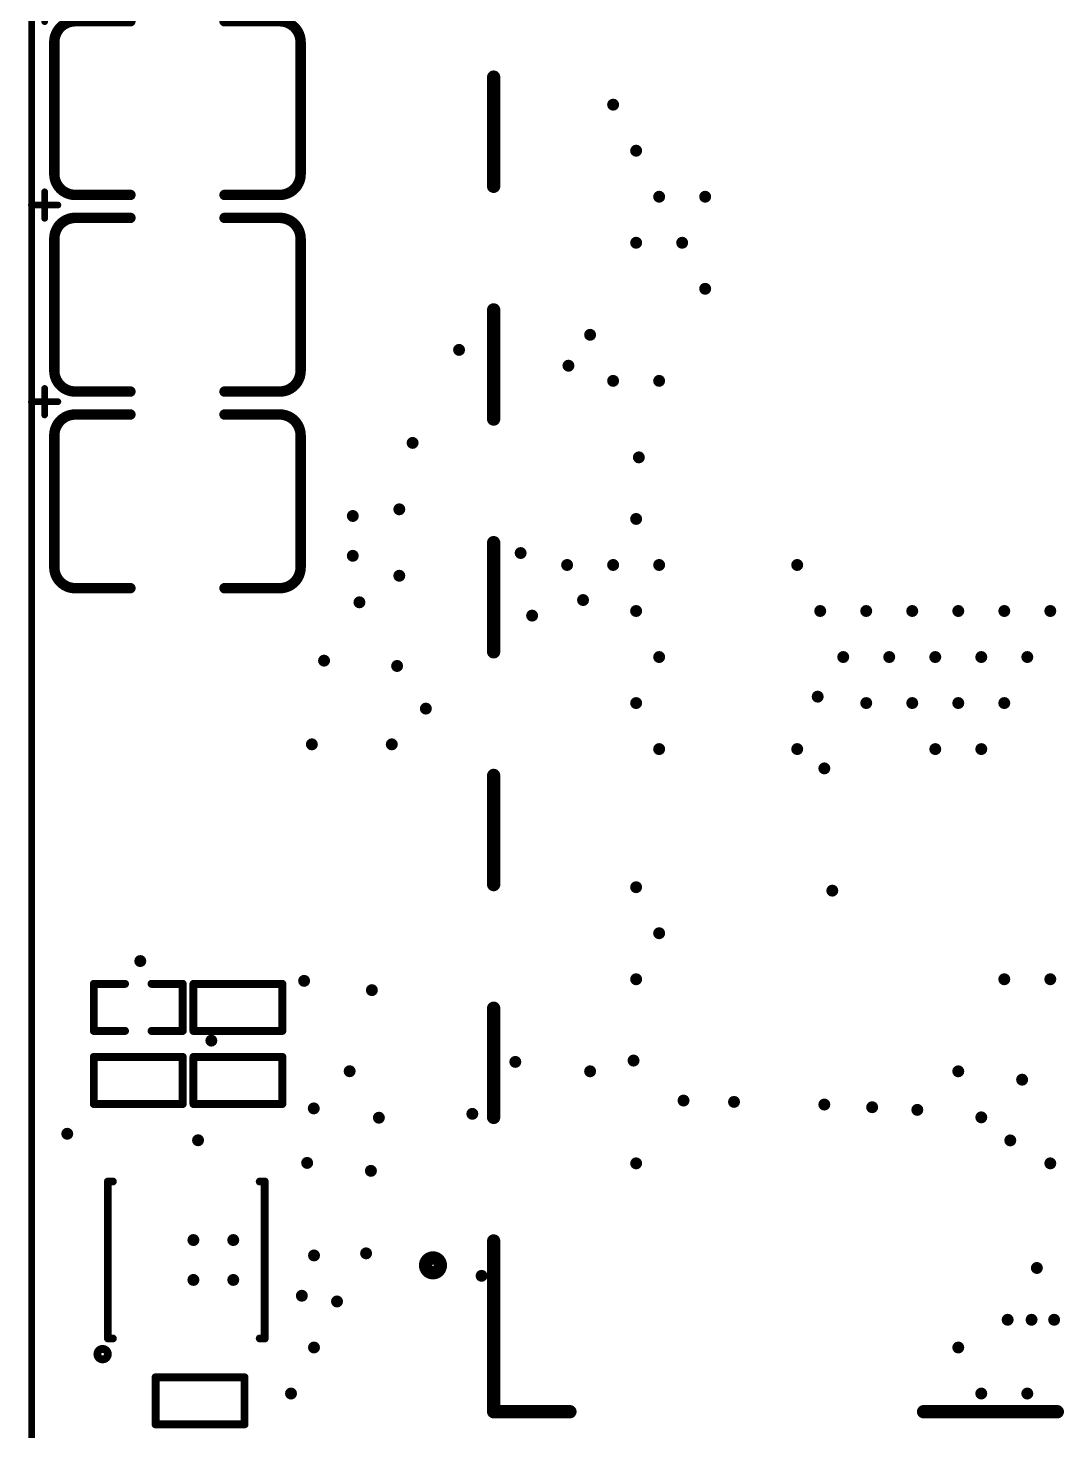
# Model space of a CAD drawing. Header units: millimetres. Extents: x -53 to 39, y 0 to 126.
# Drawn here: x -0.37 to 19.44, y 72.8 to 99.62 of the extents above; entities that cross this region are included whole.
import ezdxf

# ---------------------------------------------------------------- set-up
doc = ezdxf.new("R2010")
doc.units = ezdxf.units.MM
for name, color, linetype in [('KeepOutLayer', 6, 'Continuous'), ('PadHoleLayer', 156, 'Continuous'), ('TopOverlay', 2, 'Continuous'), ('ViaHoleLayer', 16, 'Continuous')]:
    doc.layers.add(name, color=color, linetype=linetype)

# ---------------------------------------------------------------- blocks, each defined once
blk = doc.blocks.new('C1210_25')
at = {"layer": 'TopOverlay'}
for points, const_width in [([(-2.54, 1.651), (-2.54, 2.159)], 0.127), ([(-2.794, 1.905), (-2.286, 1.905)], 0.127), ([(-1.9549999, 1.65999668), (-0.8999982, 1.65999668)], 0.1999996), ([(0.90000074, 1.65999668), (1.95500244, 1.65999668)], 0.1999996), ([(-2.3549991, -1.26000256), (-2.3549991, 1.25999748)], 0.1999996), ([(2.35500164, -1.26000256), (2.35500164, 1.25999748)], 0.1999996), ([(-1.9549999, -1.66000176), (-0.8999982, -1.66000176)], 0.1999996), ([(0.90000074, -1.66000176), (1.95500244, -1.66000176)], 0.1999996)]:
    blk.add_lwpolyline(points, dxfattribs=dict(at, const_width=const_width))
for points, const_width in [([(-2.57175, 2.159, 1), (-2.50825, 2.159, 1)], 0.0635), ([(-2.82575, 1.905, 1), (-2.76225, 1.905, 1)], 0.0635), ([(-2.31775, 1.905, 1), (-2.25425, 1.905, 1)], 0.0635), ([(-2.57175, 1.651, 1), (-2.50825, 1.651, 1)], 0.0635), ([(-2.0049998, 1.65999668, 1), (-1.905, 1.65999668, 1)], 0.0999998), ([(-2.0049998, 1.65999668, 1), (-1.905, 1.65999668, 1)], 0.0999998), ([(-0.9499980999999998, 1.65999668, 1), (-0.8499983, 1.65999668, 1)], 0.0999998), ([(0.8500008399999999, 1.65999668, 1), (0.95000064, 1.65999668, 1)], 0.0999998), ([(1.90500254, 1.65999668, 1), (2.00500234, 1.65999668, 1)], 0.0999998), ([(1.90500254, 1.65999668, 1), (2.00500234, 1.65999668, 1)], 0.0999998), ([(-2.404999, 1.25999748, 1), (-2.3049992, 1.25999748, 1)], 0.0999998), ([(-2.404999, 1.25999748, 1), (-2.3049992, 1.25999748, 1)], 0.0999998), ([(2.30500174, 1.25999748, 1), (2.40500154, 1.25999748, 1)], 0.0999998), ([(2.30500174, 1.25999748, 1), (2.40500154, 1.25999748, 1)], 0.0999998), ([(-2.404999, -1.26000256, 1), (-2.3049992, -1.26000256, 1)], 0.0999998), ([(-2.404999, -1.26000256, 1), (-2.3049992, -1.26000256, 1)], 0.0999998), ([(2.30500174, -1.26000256, 1), (2.40500154, -1.26000256, 1)], 0.0999998), ([(2.30500174, -1.26000256, 1), (2.40500154, -1.26000256, 1)], 0.0999998), ([(-2.0049998, -1.66000176, 1), (-1.905, -1.66000176, 1)], 0.0999998), ([(-2.0049998, -1.66000176, 1), (-1.905, -1.66000176, 1)], 0.0999998), ([(-0.9499980999999998, -1.66000176, 1), (-0.8499983, -1.66000176, 1)], 0.0999998), ([(0.8500008399999999, -1.66000176, 1), (0.95000064, -1.66000176, 1)], 0.0999998), ([(1.90500254, -1.66000176, 1), (2.00500234, -1.66000176, 1)], 0.0999998), ([(1.90500254, -1.66000176, 1), (2.00500234, -1.66000176, 1)], 0.0999998)]:
    blk.add_lwpolyline(points, format="xyb", close=True, dxfattribs=dict(at, const_width=const_width))
at = {"layer": 'TopOverlay', "const_width": 0.1999996}
for points in [[(-2.3549991, 1.25999748, -0.4142135623730951), (-1.9549999, 1.65999668)], [(1.95500244, 1.65999668, -0.4142135623730951), (2.35500164, 1.25999748)], [(-1.9549999, -1.66000176, -0.4142135623730951), (-2.3549991, -1.26000256)], [(2.35500164, -1.26000256, -0.4142135623730951), (1.95500244, -1.66000176)]]:
    blk.add_lwpolyline(points, format="xyb", dxfattribs=at)
blk = doc.blocks.new('C1210_26')
at = {"layer": 'TopOverlay'}
for points, const_width in [([(-2.54, 1.651), (-2.54, 2.159)], 0.127), ([(-2.794, 1.905), (-2.286, 1.905)], 0.127), ([(-1.9549999, 1.65999668), (-0.8999982, 1.65999668)], 0.1999996), ([(0.90000074, 1.65999668), (1.95500244, 1.65999668)], 0.1999996), ([(-2.3549991, -1.26000256), (-2.3549991, 1.25999748)], 0.1999996), ([(2.35500164, -1.26000256), (2.35500164, 1.25999748)], 0.1999996), ([(-1.9549999, -1.66000176), (-0.8999982, -1.66000176)], 0.1999996), ([(0.90000074, -1.66000176), (1.95500244, -1.66000176)], 0.1999996)]:
    blk.add_lwpolyline(points, dxfattribs=dict(at, const_width=const_width))
for points, const_width in [([(-2.57175, 2.159, 1), (-2.50825, 2.159, 1)], 0.0635), ([(-2.82575, 1.905, 1), (-2.76225, 1.905, 1)], 0.0635), ([(-2.31775, 1.905, 1), (-2.25425, 1.905, 1)], 0.0635), ([(-2.57175, 1.651, 1), (-2.50825, 1.651, 1)], 0.0635), ([(-2.0049998, 1.65999668, 1), (-1.905, 1.65999668, 1)], 0.0999998), ([(-2.0049998, 1.65999668, 1), (-1.905, 1.65999668, 1)], 0.0999998), ([(-0.9499980999999998, 1.65999668, 1), (-0.8499983, 1.65999668, 1)], 0.0999998), ([(0.8500008399999999, 1.65999668, 1), (0.95000064, 1.65999668, 1)], 0.0999998), ([(1.90500254, 1.65999668, 1), (2.00500234, 1.65999668, 1)], 0.0999998), ([(1.90500254, 1.65999668, 1), (2.00500234, 1.65999668, 1)], 0.0999998), ([(-2.404999, 1.25999748, 1), (-2.3049992, 1.25999748, 1)], 0.0999998), ([(-2.404999, 1.25999748, 1), (-2.3049992, 1.25999748, 1)], 0.0999998), ([(2.30500174, 1.25999748, 1), (2.40500154, 1.25999748, 1)], 0.0999998), ([(2.30500174, 1.25999748, 1), (2.40500154, 1.25999748, 1)], 0.0999998), ([(-2.404999, -1.26000256, 1), (-2.3049992, -1.26000256, 1)], 0.0999998), ([(-2.404999, -1.26000256, 1), (-2.3049992, -1.26000256, 1)], 0.0999998), ([(2.30500174, -1.26000256, 1), (2.40500154, -1.26000256, 1)], 0.0999998), ([(2.30500174, -1.26000256, 1), (2.40500154, -1.26000256, 1)], 0.0999998), ([(-2.0049998, -1.66000176, 1), (-1.905, -1.66000176, 1)], 0.0999998), ([(-2.0049998, -1.66000176, 1), (-1.905, -1.66000176, 1)], 0.0999998), ([(-0.9499980999999998, -1.66000176, 1), (-0.8499983, -1.66000176, 1)], 0.0999998), ([(0.8500008399999999, -1.66000176, 1), (0.95000064, -1.66000176, 1)], 0.0999998), ([(1.90500254, -1.66000176, 1), (2.00500234, -1.66000176, 1)], 0.0999998), ([(1.90500254, -1.66000176, 1), (2.00500234, -1.66000176, 1)], 0.0999998)]:
    blk.add_lwpolyline(points, format="xyb", close=True, dxfattribs=dict(at, const_width=const_width))
at = {"layer": 'TopOverlay', "const_width": 0.1999996}
for points in [[(-2.3549991, 1.25999748, -0.4142135623730951), (-1.9549999, 1.65999668)], [(1.95500244, 1.65999668, -0.4142135623730951), (2.35500164, 1.25999748)], [(-1.9549999, -1.66000176, -0.4142135623730951), (-2.3549991, -1.26000256)], [(2.35500164, -1.26000256, -0.4142135623730951), (1.95500244, -1.66000176)]]:
    blk.add_lwpolyline(points, format="xyb", dxfattribs=at)
blk = doc.blocks.new('R0402_50')
at = {"layer": 'TopOverlay', "const_width": 0.1524}
for points in [[(-0.25395682, 0.4499584599999999), (-0.84987638, 0.4499584599999999)], [(-0.84987638, 0.4499584599999999), (-0.84987638, -0.44987718)], [(0.84996274, 0.4499584599999999), (-0.25395682, 0.4499584599999999)], [(0.84996274, 0.4499584599999999), (0.84996274, -0.45003974)], [(-0.25395682, -0.44987718), (-0.84987638, -0.44987718)], [(-0.84971382, -0.45003974), (-0.84987638, -0.44987718)], [(0.84996274, -0.44987718), (-0.25395682, -0.44987718)]]:
    blk.add_lwpolyline(points, dxfattribs=at)
at = {"layer": 'TopOverlay', "const_width": 0.0762}
for points in [[(-0.88797638, 0.4499584599999999, 1), (-0.81177638, 0.4499584599999999, 1)], [(-0.88797638, 0.4499584599999999, 1), (-0.81177638, 0.4499584599999999, 1)], [(-0.29205682, 0.4499584599999999, 1), (-0.21585682, 0.4499584599999999, 1)], [(-0.29205682, 0.4499584599999999, 1), (-0.21585682, 0.4499584599999999, 1)], [(0.81186274, 0.4499584599999999, 1), (0.8880627399999999, 0.4499584599999999, 1)], [(0.81186274, 0.4499584599999999, 1), (0.8880627399999999, 0.4499584599999999, 1)], [(-0.88797638, -0.44987718, 1), (-0.81177638, -0.44987718, 1)], [(-0.88797638, -0.44987718, 1), (-0.81177638, -0.44987718, 1)], [(-0.88797638, -0.44987718, 1), (-0.81177638, -0.44987718, 1)], [(-0.88781382, -0.45003974, 1), (-0.8116138199999999, -0.45003974, 1)], [(-0.29205682, -0.44987718, 1), (-0.21585682, -0.44987718, 1)], [(-0.29205682, -0.44987718, 1), (-0.21585682, -0.44987718, 1)], [(0.81186274, -0.44987718, 1), (0.8880627399999999, -0.44987718, 1)], [(0.81186274, -0.45003974, 1), (0.8880627399999999, -0.45003974, 1)]]:
    blk.add_lwpolyline(points, format="xyb", close=True, dxfattribs=at)
blk = doc.blocks.new('R0402_51')
at = {"layer": 'TopOverlay', "const_width": 0.1524}
for points in [[(-0.84987638, -0.44987718), (-0.84987638, 0.4499584599999999)], [(-0.84987638, 0.4499584599999999), (-0.25395682, 0.4499584599999999)], [(-0.25395682, 0.4499584599999999), (0.84996274, 0.4499584599999999)], [(0.84996274, -0.45003974), (0.84996274, 0.4499584599999999)], [(-0.84987638, -0.44987718), (-0.84971382, -0.45003974)], [(-0.84987638, -0.44987718), (-0.25395682, -0.44987718)], [(-0.25395682, -0.44987718), (0.84996274, -0.44987718)]]:
    blk.add_lwpolyline(points, dxfattribs=at)
at = {"layer": 'TopOverlay', "const_width": 0.0762}
for points in [[(-0.88797638, 0.4499584599999999, 1), (-0.81177638, 0.4499584599999999, 1)], [(-0.88797638, 0.4499584599999999, 1), (-0.81177638, 0.4499584599999999, 1)], [(-0.29205682, 0.4499584599999999, 1), (-0.21585682, 0.4499584599999999, 1)], [(-0.29205682, 0.4499584599999999, 1), (-0.21585682, 0.4499584599999999, 1)], [(0.81186274, 0.4499584599999999, 1), (0.8880627399999999, 0.4499584599999999, 1)], [(0.81186274, 0.4499584599999999, 1), (0.8880627399999999, 0.4499584599999999, 1)], [(-0.88797638, -0.44987718, 1), (-0.81177638, -0.44987718, 1)], [(-0.88797638, -0.44987718, 1), (-0.81177638, -0.44987718, 1)], [(-0.88797638, -0.44987718, 1), (-0.81177638, -0.44987718, 1)], [(-0.88781382, -0.45003974, 1), (-0.8116138199999999, -0.45003974, 1)], [(-0.29205682, -0.44987718, 1), (-0.21585682, -0.44987718, 1)], [(-0.29205682, -0.44987718, 1), (-0.21585682, -0.44987718, 1)], [(0.81186274, -0.44987718, 1), (0.8880627399999999, -0.44987718, 1)], [(0.81186274, -0.45003974, 1), (0.8880627399999999, -0.45003974, 1)]]:
    blk.add_lwpolyline(points, format="xyb", close=True, dxfattribs=at)
blk = doc.blocks.new('TDFN_12_L3_0_W3_0_P0_45_BL_EP_100')
at = {"layer": 'TopOverlay', "const_width": 0.1500124}
for points in [[(-1.499997, 1.499997), (-1.4041374, 1.499997)], [(-1.499997, -1.499997), (-1.499997, 1.499997)], [(1.4041628, 1.499997), (1.499997, 1.499997)], [(1.499997, -1.499997), (1.499997, 1.499997)], [(-1.499997, -1.499997), (-1.4041374, -1.499997)], [(1.4041628, -1.499997), (1.499997, -1.499997)]]:
    blk.add_lwpolyline(points, dxfattribs=at)
at = {"layer": 'TopOverlay'}
for points, const_width in [([(-1.5375001, 1.499997, 1), (-1.4624939, 1.499997, 1)], 0.0750062), ([(-1.5375001, 1.499997, 1), (-1.4624939, 1.499997, 1)], 0.0750062), ([(-1.4416405, 1.499997, 1), (-1.3666343, 1.499997, 1)], 0.0750062), ([(1.3666597, 1.499997, 1), (1.4416659, 1.499997, 1)], 0.0750062), ([(1.4624939, 1.499997, 1), (1.5375001, 1.499997, 1)], 0.0750062), ([(1.4624939, 1.499997, 1), (1.5375001, 1.499997, 1)], 0.0750062), ([(-1.5375001, -1.499997, 1), (-1.4624939, -1.499997, 1)], 0.0750062), ([(-1.5375001, -1.499997, 1), (-1.4624939, -1.499997, 1)], 0.0750062), ([(-1.4416405, -1.499997, 1), (-1.3666343, -1.499997, 1)], 0.0750062), ([(1.3666597, -1.499997, 1), (1.4416659, -1.499997, 1)], 0.0750062), ([(1.4624939, -1.499997, 1), (1.5375001, -1.499997, 1)], 0.0750062), ([(1.4624939, -1.499997, 1), (1.5375001, -1.499997, 1)], 0.0750062), ([(-1.499997, -1.7999964, 1), (-1.6999966, -1.7999964, 1)], 0.1500124), ([(-1.7374997, -1.7999964, 1), (-1.6624935, -1.7999964, 1)], 0.0750062), ([(-1.5375001, -1.7999964, 1), (-1.4624939, -1.7999964, 1)], 0.0750062)]:
    blk.add_lwpolyline(points, format="xyb", close=True, dxfattribs=dict(at, const_width=const_width))
blk = doc.blocks.new('R0402_103')
at = {"layer": 'TopOverlay', "const_width": 0.1524}
for points in [[(-0.25395682, 0.4499584599999999), (-0.84987638, 0.4499584599999999)], [(-0.84987638, 0.4499584599999999), (-0.84987638, -0.44987718)], [(0.84996274, 0.4499584599999999), (-0.25395682, 0.4499584599999999)], [(0.84996274, 0.4499584599999999), (0.84996274, -0.45003974)], [(-0.25395682, -0.44987718), (-0.84987638, -0.44987718)], [(-0.84971382, -0.45003974), (-0.84987638, -0.44987718)], [(0.84996274, -0.44987718), (-0.25395682, -0.44987718)]]:
    blk.add_lwpolyline(points, dxfattribs=at)
at = {"layer": 'TopOverlay', "const_width": 0.0762}
for points in [[(-0.88797638, 0.4499584599999999, 1), (-0.81177638, 0.4499584599999999, 1)], [(-0.88797638, 0.4499584599999999, 1), (-0.81177638, 0.4499584599999999, 1)], [(-0.29205682, 0.4499584599999999, 1), (-0.21585682, 0.4499584599999999, 1)], [(-0.29205682, 0.4499584599999999, 1), (-0.21585682, 0.4499584599999999, 1)], [(0.81186274, 0.4499584599999999, 1), (0.8880627399999999, 0.4499584599999999, 1)], [(0.81186274, 0.4499584599999999, 1), (0.8880627399999999, 0.4499584599999999, 1)], [(-0.88797638, -0.44987718, 1), (-0.81177638, -0.44987718, 1)], [(-0.88797638, -0.44987718, 1), (-0.81177638, -0.44987718, 1)], [(-0.88797638, -0.44987718, 1), (-0.81177638, -0.44987718, 1)], [(-0.88781382, -0.45003974, 1), (-0.8116138199999999, -0.45003974, 1)], [(-0.29205682, -0.44987718, 1), (-0.21585682, -0.44987718, 1)], [(-0.29205682, -0.44987718, 1), (-0.21585682, -0.44987718, 1)], [(0.81186274, -0.44987718, 1), (0.8880627399999999, -0.44987718, 1)], [(0.81186274, -0.45003974, 1), (0.8880627399999999, -0.45003974, 1)]]:
    blk.add_lwpolyline(points, format="xyb", close=True, dxfattribs=at)
blk = doc.blocks.new('R0402_104')
at = {"layer": 'TopOverlay', "const_width": 0.1524}
for points in [[(-0.84987638, -0.44987718), (-0.84987638, 0.4499584599999999)], [(-0.84987638, 0.4499584599999999), (-0.25395682, 0.4499584599999999)], [(-0.25395682, 0.4499584599999999), (0.84996274, 0.4499584599999999)], [(0.84996274, -0.45003974), (0.84996274, 0.4499584599999999)], [(-0.84987638, -0.44987718), (-0.84971382, -0.45003974)], [(-0.84987638, -0.44987718), (-0.25395682, -0.44987718)], [(-0.25395682, -0.44987718), (0.84996274, -0.44987718)]]:
    blk.add_lwpolyline(points, dxfattribs=at)
at = {"layer": 'TopOverlay', "const_width": 0.0762}
for points in [[(-0.88797638, 0.4499584599999999, 1), (-0.81177638, 0.4499584599999999, 1)], [(-0.88797638, 0.4499584599999999, 1), (-0.81177638, 0.4499584599999999, 1)], [(-0.29205682, 0.4499584599999999, 1), (-0.21585682, 0.4499584599999999, 1)], [(-0.29205682, 0.4499584599999999, 1), (-0.21585682, 0.4499584599999999, 1)], [(0.81186274, 0.4499584599999999, 1), (0.8880627399999999, 0.4499584599999999, 1)], [(0.81186274, 0.4499584599999999, 1), (0.8880627399999999, 0.4499584599999999, 1)], [(-0.88797638, -0.44987718, 1), (-0.81177638, -0.44987718, 1)], [(-0.88797638, -0.44987718, 1), (-0.81177638, -0.44987718, 1)], [(-0.88797638, -0.44987718, 1), (-0.81177638, -0.44987718, 1)], [(-0.88781382, -0.45003974, 1), (-0.8116138199999999, -0.45003974, 1)], [(-0.29205682, -0.44987718, 1), (-0.21585682, -0.44987718, 1)], [(-0.29205682, -0.44987718, 1), (-0.21585682, -0.44987718, 1)], [(0.81186274, -0.44987718, 1), (0.8880627399999999, -0.44987718, 1)], [(0.81186274, -0.45003974, 1), (0.8880627399999999, -0.45003974, 1)]]:
    blk.add_lwpolyline(points, format="xyb", close=True, dxfattribs=at)
blk = doc.blocks.new('C1210_112')
at = {"layer": 'TopOverlay'}
for points, const_width in [([(-2.54, 1.651), (-2.54, 2.159)], 0.127), ([(-2.794, 1.905), (-2.286, 1.905)], 0.127), ([(-1.9549999, 1.65999668), (-0.8999982, 1.65999668)], 0.1999996), ([(0.90000074, 1.65999668), (1.95500244, 1.65999668)], 0.1999996), ([(-2.3549991, -1.26000256), (-2.3549991, 1.25999748)], 0.1999996), ([(2.35500164, -1.26000256), (2.35500164, 1.25999748)], 0.1999996), ([(-1.9549999, -1.66000176), (-0.8999982, -1.66000176)], 0.1999996), ([(0.90000074, -1.66000176), (1.95500244, -1.66000176)], 0.1999996)]:
    blk.add_lwpolyline(points, dxfattribs=dict(at, const_width=const_width))
for points, const_width in [([(-2.57175, 2.159, 1), (-2.50825, 2.159, 1)], 0.0635), ([(-2.82575, 1.905, 1), (-2.76225, 1.905, 1)], 0.0635), ([(-2.31775, 1.905, 1), (-2.25425, 1.905, 1)], 0.0635), ([(-2.57175, 1.651, 1), (-2.50825, 1.651, 1)], 0.0635), ([(-2.0049998, 1.65999668, 1), (-1.905, 1.65999668, 1)], 0.0999998), ([(-2.0049998, 1.65999668, 1), (-1.905, 1.65999668, 1)], 0.0999998), ([(-0.9499980999999998, 1.65999668, 1), (-0.8499983, 1.65999668, 1)], 0.0999998), ([(0.8500008399999999, 1.65999668, 1), (0.95000064, 1.65999668, 1)], 0.0999998), ([(1.90500254, 1.65999668, 1), (2.00500234, 1.65999668, 1)], 0.0999998), ([(1.90500254, 1.65999668, 1), (2.00500234, 1.65999668, 1)], 0.0999998), ([(-2.404999, 1.25999748, 1), (-2.3049992, 1.25999748, 1)], 0.0999998), ([(-2.404999, 1.25999748, 1), (-2.3049992, 1.25999748, 1)], 0.0999998), ([(2.30500174, 1.25999748, 1), (2.40500154, 1.25999748, 1)], 0.0999998), ([(2.30500174, 1.25999748, 1), (2.40500154, 1.25999748, 1)], 0.0999998), ([(-2.404999, -1.26000256, 1), (-2.3049992, -1.26000256, 1)], 0.0999998), ([(-2.404999, -1.26000256, 1), (-2.3049992, -1.26000256, 1)], 0.0999998), ([(2.30500174, -1.26000256, 1), (2.40500154, -1.26000256, 1)], 0.0999998), ([(2.30500174, -1.26000256, 1), (2.40500154, -1.26000256, 1)], 0.0999998), ([(-2.0049998, -1.66000176, 1), (-1.905, -1.66000176, 1)], 0.0999998), ([(-2.0049998, -1.66000176, 1), (-1.905, -1.66000176, 1)], 0.0999998), ([(-0.9499980999999998, -1.66000176, 1), (-0.8499983, -1.66000176, 1)], 0.0999998), ([(0.8500008399999999, -1.66000176, 1), (0.95000064, -1.66000176, 1)], 0.0999998), ([(1.90500254, -1.66000176, 1), (2.00500234, -1.66000176, 1)], 0.0999998), ([(1.90500254, -1.66000176, 1), (2.00500234, -1.66000176, 1)], 0.0999998)]:
    blk.add_lwpolyline(points, format="xyb", close=True, dxfattribs=dict(at, const_width=const_width))
at = {"layer": 'TopOverlay', "const_width": 0.1999996}
for points in [[(-2.3549991, 1.25999748, -0.4142135623730951), (-1.9549999, 1.65999668)], [(1.95500244, 1.65999668, -0.4142135623730951), (2.35500164, 1.25999748)], [(-1.9549999, -1.66000176, -0.4142135623730951), (-2.3549991, -1.26000256)], [(2.35500164, -1.26000256, -0.4142135623730951), (1.95500244, -1.66000176)]]:
    blk.add_lwpolyline(points, format="xyb", dxfattribs=at)
blk = doc.blocks.new('C0402_115')
at = {"layer": 'TopOverlay', "const_width": 0.1524}
for points in [[(-0.84987638, 0.4499584599999999), (-0.84987638, -0.44987718)], [(-0.25395682, 0.4499584599999999), (-0.84987638, 0.4499584599999999)], [(0.84996274, 0.4499584599999999), (0.25404318, 0.4499584599999999)], [(0.84996274, 0.4499584599999999), (0.84996274, -0.45003974)], [(-0.84971382, -0.45003974), (-0.84987638, -0.44987718)], [(-0.25395682, -0.44987718), (-0.84987638, -0.44987718)], [(0.84996274, -0.44987718), (0.25404318, -0.44987718)]]:
    blk.add_lwpolyline(points, dxfattribs=at)
at = {"layer": 'TopOverlay', "const_width": 0.0762}
for points in [[(-0.88797638, 0.4499584599999999, 1), (-0.81177638, 0.4499584599999999, 1)], [(-0.88797638, 0.4499584599999999, 1), (-0.81177638, 0.4499584599999999, 1)], [(-0.29205682, 0.4499584599999999, 1), (-0.21585682, 0.4499584599999999, 1)], [(0.21594318, 0.4499584599999999, 1), (0.29214318, 0.4499584599999999, 1)], [(0.81186274, 0.4499584599999999, 1), (0.8880627399999999, 0.4499584599999999, 1)], [(0.81186274, 0.4499584599999999, 1), (0.8880627399999999, 0.4499584599999999, 1)], [(-0.88797638, -0.44987718, 1), (-0.81177638, -0.44987718, 1)], [(-0.88797638, -0.44987718, 1), (-0.81177638, -0.44987718, 1)], [(-0.88797638, -0.44987718, 1), (-0.81177638, -0.44987718, 1)], [(-0.88781382, -0.45003974, 1), (-0.8116138199999999, -0.45003974, 1)], [(-0.29205682, -0.44987718, 1), (-0.21585682, -0.44987718, 1)], [(0.21594318, -0.44987718, 1), (0.29214318, -0.44987718, 1)], [(0.81186274, -0.44987718, 1), (0.8880627399999999, -0.44987718, 1)], [(0.81186274, -0.45003974, 1), (0.8880627399999999, -0.45003974, 1)]]:
    blk.add_lwpolyline(points, format="xyb", close=True, dxfattribs=at)
blk = doc.blocks.new('WIRELM_SMD_G_NICERF_SA868_2_124')
at = {"layer": 'PadHoleLayer'}
h = blk.add_hatch(color=156, dxfattribs=at)
edge = h.paths.add_edge_path()
edge.add_arc((-17.69409212, 9.62405238), 0.0635, 0, 360)
at = {"layer": 'TopOverlay'}
for points, const_width in [([(-14.70562464, 10.75333384, 1), (-14.98858064, 10.75333384, 1)], 0.254), ([(-15.05208064, 10.75333384, 1), (-14.92508064, 10.75333384, 1)], 0.127), ([(-14.76912464, 10.75333384, 1), (-14.64212464, 10.75333384, 1)], 0.127), ([(-17.70861584, 9.59346824, 1), (-17.58161584, 9.59346824, 1)], 0.127), ([(-17.70861584, 9.59346824, 1), (-17.58161584, 9.59346824, 1)], 0.127), ([(-14.44425864, 9.59346824, 1), (-14.31725864, 9.59346824, 1)], 0.127), ([(-12.08195704, 9.59346824, 1), (-11.95495704, 9.59346824, 1)], 0.127), ([(-9.99425484, 9.59346824, 1), (-9.86725484, 9.59346824, 1)], 0.127), ([(-7.631953239999999, 9.59346824, 1), (-7.50495324, 9.59346824, 1)], 0.127), ([(-5.54425104, 9.59346824, 1), (-5.41725104, 9.59346824, 1)], 0.127), ([(-3.18194944, 9.59346824, 1), (-3.05494944, 9.59346824, 1)], 0.127), ([(-1.09424724, 9.59346824, 1), (-0.96724724, 9.59346824, 1)], 0.127), ([(1.26805436, 9.59346824, 1), (1.39505436, 9.59346824, 1)], 0.127), ([(3.355731159999999, 9.59346824, 1), (3.48273116, 9.59346824, 1)], 0.127), ([(5.71803276, 9.59346824, 1), (5.84503276, 9.59346824, 1)], 0.127), ([(7.805734959999999, 9.59346824, 1), (7.932734959999999, 9.59346824, 1)], 0.127), ([(-17.70861584, 8.13461924, 1), (-17.58161584, 8.13461924, 1)], 0.127), ([(-17.70861584, 1.37232644, 1), (-17.58161584, 1.37232644, 1)], 0.127), ([(-17.70861584, -1.18540276, 1), (-17.58161584, -1.18540276, 1)], 0.127)]:
    blk.add_lwpolyline(points, format="xyb", close=True, dxfattribs=dict(at, const_width=const_width))
at = {"layer": 'TopOverlay', "const_width": 0.254}
for points in [[(-17.64511584, 9.59346824), (-14.38075864, 9.59346824)], [(-17.64511584, 9.59346824), (-17.64511584, 8.13461924)], [(-12.01845704, 9.59346824), (-9.930754839999999, 9.59346824)], [(-7.568453239999999, 9.59346824), (-5.48075104, 9.59346824)], [(-3.11844944, 9.59346824), (-1.03074724, 9.59346824)], [(1.33155436, 9.59346824), (3.41923116, 9.59346824)], [(5.781532759999999, 9.59346824), (7.869234959999999, 9.59346824)], [(-17.64511584, 1.37232644), (-17.64511584, -1.18540276)]]:
    blk.add_lwpolyline(points, dxfattribs=at)

msp = doc.modelspace()

# ---------------------------------------------------------------- hatches: boundary and pattern name
at = {"layer": 'ViaHoleLayer'}
h = msp.add_hatch(color=16, dxfattribs=at)
edge = h.paths.add_edge_path()
edge.add_arc((10.820146, 98.16010594), 0.1149985, 0, 360)
h = msp.add_hatch(color=16, dxfattribs=at)
edge = h.paths.add_edge_path()
edge.add_arc((11.26014512, 97.28010515999999), 0.1149985, 0, 360)
h = msp.add_hatch(color=16, dxfattribs=at)
edge = h.paths.add_edge_path()
edge.add_arc((11.70014678, 96.40010438), 0.1149985, 0, 360)
h = msp.add_hatch(color=16, dxfattribs=at)
edge = h.paths.add_edge_path()
edge.add_arc((12.58014756, 96.40010438), 0.1149985, 0, 360)
h = msp.add_hatch(color=16, dxfattribs=at)
edge = h.paths.add_edge_path()
edge.add_arc((11.26014512, 95.5201036), 0.1149985, 0, 360)
h = msp.add_hatch(color=16, dxfattribs=at)
edge = h.paths.add_edge_path()
edge.add_arc((12.1401459, 95.5201036), 0.1149985, 0, 360)
h = msp.add_hatch(color=16, dxfattribs=at)
edge = h.paths.add_edge_path()
edge.add_arc((12.58014756, 94.64010282), 0.1149985, 0, 360)
h = msp.add_hatch(color=16, dxfattribs=at)
edge = h.paths.add_edge_path()
edge.add_arc((10.38014434, 93.76010203999999), 0.1149985, 0, 360)
h = msp.add_hatch(color=16, dxfattribs=at)
edge = h.paths.add_edge_path()
edge.add_arc((7.874, 93.472), 0.1149985, 0, 360)
h = msp.add_hatch(color=16, dxfattribs=at)
edge = h.paths.add_edge_path()
edge.add_arc((9.965834779999998, 93.16972222), 0.1149985, 0, 360)
h = msp.add_hatch(color=16, dxfattribs=at)
edge = h.paths.add_edge_path()
edge.add_arc((10.820146, 92.88010125999999), 0.1149985, 0, 360)
h = msp.add_hatch(color=16, dxfattribs=at)
edge = h.paths.add_edge_path()
edge.add_arc((11.70014678, 92.88010125999999), 0.1149985, 0, 360)
h = msp.add_hatch(color=16, dxfattribs=at)
edge = h.paths.add_edge_path()
edge.add_arc((6.985, 91.69399999999999), 0.1149985, 0, 360)
h = msp.add_hatch(color=16, dxfattribs=at)
edge = h.paths.add_edge_path()
edge.add_arc((11.31203478, 91.41712222), 0.1149985, 0, 360)
h = msp.add_hatch(color=16, dxfattribs=at)
edge = h.paths.add_edge_path()
edge.add_arc((5.842, 90.297), 0.1149985, 0, 360)
h = msp.add_hatch(color=16, dxfattribs=at)
edge = h.paths.add_edge_path()
edge.add_arc((6.731, 90.42399999999999), 0.1149985, 0, 360)
h = msp.add_hatch(color=16, dxfattribs=at)
edge = h.paths.add_edge_path()
edge.add_arc((11.26014512, 90.24009892), 0.1149985, 0, 360)
h = msp.add_hatch(color=16, dxfattribs=at)
edge = h.paths.add_edge_path()
edge.add_arc((5.842, 89.535), 0.1149985, 0, 360)
h = msp.add_hatch(color=16, dxfattribs=at)
edge = h.paths.add_edge_path()
edge.add_arc((9.05143478, 89.58832222), 0.1149985, 0, 360)
h = msp.add_hatch(color=16, dxfattribs=at)
edge = h.paths.add_edge_path()
edge.add_arc((9.940145219999998, 89.36009813999999), 0.1149985, 0, 360)
h = msp.add_hatch(color=16, dxfattribs=at)
edge = h.paths.add_edge_path()
edge.add_arc((10.820146, 89.36009813999999), 0.1149985, 0, 360)
h = msp.add_hatch(color=16, dxfattribs=at)
edge = h.paths.add_edge_path()
edge.add_arc((11.70014678, 89.36009813999999), 0.1149985, 0, 360)
h = msp.add_hatch(color=16, dxfattribs=at)
edge = h.paths.add_edge_path()
edge.add_arc((14.34014912, 89.36009813999999), 0.1149985, 0, 360)
h = msp.add_hatch(color=16, dxfattribs=at)
edge = h.paths.add_edge_path()
edge.add_arc((6.731, 89.154), 0.1149985, 0, 360)
h = msp.add_hatch(color=16, dxfattribs=at)
edge = h.paths.add_edge_path()
edge.add_arc((10.24470138, 88.68922826), 0.1149985, 0, 360)
h = msp.add_hatch(color=16, dxfattribs=at)
edge = h.paths.add_edge_path()
edge.add_arc((5.968999999999999, 88.646), 0.1149985, 0, 360)
h = msp.add_hatch(color=16, dxfattribs=at)
edge = h.paths.add_edge_path()
edge.add_arc((9.270999999999999, 88.392), 0.1149985, 0, 360)
h = msp.add_hatch(color=16, dxfattribs=at)
edge = h.paths.add_edge_path()
edge.add_arc((11.26014512, 88.48009736), 0.1149985, 0, 360)
h = msp.add_hatch(color=16, dxfattribs=at)
edge = h.paths.add_edge_path()
edge.add_arc((14.78014824, 88.48009736), 0.1149985, 0, 360)
h = msp.add_hatch(color=16, dxfattribs=at)
edge = h.paths.add_edge_path()
edge.add_arc((15.66014902, 88.48009736), 0.1149985, 0, 360)
h = msp.add_hatch(color=16, dxfattribs=at)
edge = h.paths.add_edge_path()
edge.add_arc((16.5401498, 88.48009736), 0.1149985, 0, 360)
h = msp.add_hatch(color=16, dxfattribs=at)
edge = h.paths.add_edge_path()
edge.add_arc((17.42015058, 88.48009736), 0.1149985, 0, 360)
h = msp.add_hatch(color=16, dxfattribs=at)
edge = h.paths.add_edge_path()
edge.add_arc((18.30015136, 88.48009736), 0.1149985, 0, 360)
h = msp.add_hatch(color=16, dxfattribs=at)
edge = h.paths.add_edge_path()
edge.add_arc((19.18015214, 88.48009736), 0.1149985, 0, 360)
h = msp.add_hatch(color=16, dxfattribs=at)
edge = h.paths.add_edge_path()
edge.add_arc((11.70014678, 87.60009658), 0.1149985, 0, 360)
h = msp.add_hatch(color=16, dxfattribs=at)
edge = h.paths.add_edge_path()
edge.add_arc((15.2201499, 87.60009658), 0.1149985, 0, 360)
h = msp.add_hatch(color=16, dxfattribs=at)
edge = h.paths.add_edge_path()
edge.add_arc((16.10015068, 87.60009658), 0.1149985, 0, 360)
h = msp.add_hatch(color=16, dxfattribs=at)
edge = h.paths.add_edge_path()
edge.add_arc((16.98015146, 87.60009658), 0.1149985, 0, 360)
h = msp.add_hatch(color=16, dxfattribs=at)
edge = h.paths.add_edge_path()
edge.add_arc((17.86015224, 87.60009658), 0.1149985, 0, 360)
h = msp.add_hatch(color=16, dxfattribs=at)
edge = h.paths.add_edge_path()
edge.add_arc((18.74015302, 87.60009658), 0.1149985, 0, 360)
h = msp.add_hatch(color=16, dxfattribs=at)
edge = h.paths.add_edge_path()
edge.add_arc((5.29223478, 87.53092222), 0.1149985, 0, 360)
h = msp.add_hatch(color=16, dxfattribs=at)
edge = h.paths.add_edge_path()
edge.add_arc((6.68923478, 87.42932222), 0.1149985, 0, 360)
h = msp.add_hatch(color=16, dxfattribs=at)
edge = h.paths.add_edge_path()
edge.add_arc((14.732, 86.84259999999999), 0.1149985, 0, 360)
h = msp.add_hatch(color=16, dxfattribs=at)
edge = h.paths.add_edge_path()
edge.add_arc((7.238999999999999, 86.614), 0.1149985, 0, 360)
h = msp.add_hatch(color=16, dxfattribs=at)
edge = h.paths.add_edge_path()
edge.add_arc((11.26014512, 86.7200958), 0.1149985, 0, 360)
h = msp.add_hatch(color=16, dxfattribs=at)
edge = h.paths.add_edge_path()
edge.add_arc((15.66014902, 86.7200958), 0.1149985, 0, 360)
h = msp.add_hatch(color=16, dxfattribs=at)
edge = h.paths.add_edge_path()
edge.add_arc((16.5401498, 86.7200958), 0.1149985, 0, 360)
h = msp.add_hatch(color=16, dxfattribs=at)
edge = h.paths.add_edge_path()
edge.add_arc((17.42015058, 86.7200958), 0.1149985, 0, 360)
h = msp.add_hatch(color=16, dxfattribs=at)
edge = h.paths.add_edge_path()
edge.add_arc((18.30015136, 86.7200958), 0.1149985, 0, 360)
h = msp.add_hatch(color=16, dxfattribs=at)
edge = h.paths.add_edge_path()
edge.add_arc((5.05877576, 85.93044536), 0.1149985, 0, 360)
h = msp.add_hatch(color=16, dxfattribs=at)
edge = h.paths.add_edge_path()
edge.add_arc((6.58763478, 85.93072221999999), 0.1149985, 0, 360)
h = msp.add_hatch(color=16, dxfattribs=at)
edge = h.paths.add_edge_path()
edge.add_arc((11.70014678, 85.84009501999999), 0.1149985, 0, 360)
h = msp.add_hatch(color=16, dxfattribs=at)
edge = h.paths.add_edge_path()
edge.add_arc((14.34014912, 85.84009501999999), 0.1149985, 0, 360)
h = msp.add_hatch(color=16, dxfattribs=at)
edge = h.paths.add_edge_path()
edge.add_arc((16.98015146, 85.84009501999999), 0.1149985, 0, 360)
h = msp.add_hatch(color=16, dxfattribs=at)
edge = h.paths.add_edge_path()
edge.add_arc((17.86015224, 85.84009501999999), 0.1149985, 0, 360)
h = msp.add_hatch(color=16, dxfattribs=at)
edge = h.paths.add_edge_path()
edge.add_arc((14.859, 85.471), 0.1149985, 0, 360)
h = msp.add_hatch(color=16, dxfattribs=at)
edge = h.paths.add_edge_path()
edge.add_arc((11.26014512, 83.20009268), 0.1149985, 0, 360)
h = msp.add_hatch(color=16, dxfattribs=at)
edge = h.paths.add_edge_path()
edge.add_arc((15.0114, 83.13419999999999), 0.1149985, 0, 360)
h = msp.add_hatch(color=16, dxfattribs=at)
edge = h.paths.add_edge_path()
edge.add_arc((11.70014678, 82.3200919), 0.1149985, 0, 360)
h = msp.add_hatch(color=16, dxfattribs=at)
edge = h.paths.add_edge_path()
edge.add_arc((1.778, 81.788), 0.1149985, 0, 360)
h = msp.add_hatch(color=16, dxfattribs=at)
edge = h.paths.add_edge_path()
edge.add_arc((11.26014512, 81.44009111999999), 0.1149985, 0, 360)
h = msp.add_hatch(color=16, dxfattribs=at)
edge = h.paths.add_edge_path()
edge.add_arc((18.30015136, 81.44009111999999), 0.1149985, 0, 360)
h = msp.add_hatch(color=16, dxfattribs=at)
edge = h.paths.add_edge_path()
edge.add_arc((19.18015214, 81.44009111999999), 0.1149985, 0, 360)
h = msp.add_hatch(color=16, dxfattribs=at)
edge = h.paths.add_edge_path()
edge.add_arc((4.911234779999999, 81.40952222), 0.1149985, 0, 360)
h = msp.add_hatch(color=16, dxfattribs=at)
edge = h.paths.add_edge_path()
edge.add_arc((6.20663478, 81.23172222), 0.1149985, 0, 360)
h = msp.add_hatch(color=16, dxfattribs=at)
edge = h.paths.add_edge_path()
edge.add_arc((3.1367095, 80.2669972), 0.1149985, 0, 360)
h = msp.add_hatch(color=16, dxfattribs=at)
edge = h.paths.add_edge_path()
edge.add_arc((8.94983478, 79.86012222), 0.1149985, 0, 360)
h = msp.add_hatch(color=16, dxfattribs=at)
edge = h.paths.add_edge_path()
edge.add_arc((11.21043478, 79.88552222), 0.1149985, 0, 360)
h = msp.add_hatch(color=16, dxfattribs=at)
edge = h.paths.add_edge_path()
edge.add_arc((5.781611499999999, 79.68188534), 0.1149985, 0, 360)
h = msp.add_hatch(color=16, dxfattribs=at)
edge = h.paths.add_edge_path()
edge.add_arc((10.38014434, 79.68008956), 0.1149985, 0, 360)
h = msp.add_hatch(color=16, dxfattribs=at)
edge = h.paths.add_edge_path()
edge.add_arc((17.42015058, 79.68008956), 0.1149985, 0, 360)
h = msp.add_hatch(color=16, dxfattribs=at)
edge = h.paths.add_edge_path()
edge.add_arc((18.64124034, 79.52023466), 0.1149985, 0, 360)
h = msp.add_hatch(color=16, dxfattribs=at)
edge = h.paths.add_edge_path()
edge.add_arc((12.1666, 79.121), 0.1149985, 0, 360)
h = msp.add_hatch(color=16, dxfattribs=at)
edge = h.paths.add_edge_path()
edge.add_arc((13.1318, 79.09559999999999), 0.1149985, 0, 360)
h = msp.add_hatch(color=16, dxfattribs=at)
edge = h.paths.add_edge_path()
edge.add_arc((14.859, 79.0448), 0.1149985, 0, 360)
h = msp.add_hatch(color=16, dxfattribs=at)
edge = h.paths.add_edge_path()
edge.add_arc((5.0958115, 78.97068534), 0.1149985, 0, 360)
h = msp.add_hatch(color=16, dxfattribs=at)
edge = h.paths.add_edge_path()
edge.add_arc((6.340411499999999, 78.79288534), 0.1149985, 0, 360)
h = msp.add_hatch(color=16, dxfattribs=at)
edge = h.paths.add_edge_path()
edge.add_arc((8.128, 78.86699999999999), 0.1149985, 0, 360)
h = msp.add_hatch(color=16, dxfattribs=at)
edge = h.paths.add_edge_path()
edge.add_arc((15.7734, 78.99399999999999), 0.1149985, 0, 360)
h = msp.add_hatch(color=16, dxfattribs=at)
edge = h.paths.add_edge_path()
edge.add_arc((16.637, 78.9432), 0.1149985, 0, 360)
h = msp.add_hatch(color=16, dxfattribs=at)
edge = h.paths.add_edge_path()
edge.add_arc((17.86015224, 78.80008878), 0.1149985, 0, 360)
h = msp.add_hatch(color=16, dxfattribs=at)
edge = h.paths.add_edge_path()
edge.add_arc((0.3809999999999999, 78.48599999999999), 0.1149985, 0, 360)
h = msp.add_hatch(color=16, dxfattribs=at)
edge = h.paths.add_edge_path()
edge.add_arc((2.8827095, 78.36199719999999), 0.1149985, 0, 360)
h = msp.add_hatch(color=16, dxfattribs=at)
edge = h.paths.add_edge_path()
edge.add_arc((18.415, 78.359), 0.1149985, 0, 360)
h = msp.add_hatch(color=16, dxfattribs=at)
edge = h.paths.add_edge_path()
edge.add_arc((4.9688115, 77.92928533999999), 0.1149985, 0, 360)
h = msp.add_hatch(color=16, dxfattribs=at)
edge = h.paths.add_edge_path()
edge.add_arc((6.188011499999999, 77.77688533999999), 0.1149985, 0, 360)
h = msp.add_hatch(color=16, dxfattribs=at)
edge = h.paths.add_edge_path()
edge.add_arc((11.26014512, 77.92008799999999), 0.1149985, 0, 360)
h = msp.add_hatch(color=16, dxfattribs=at)
edge = h.paths.add_edge_path()
edge.add_arc((19.18015214, 77.92008799999999), 0.1149985, 0, 360)
h = msp.add_hatch(color=16, dxfattribs=at)
edge = h.paths.add_edge_path()
edge.add_arc((2.794, 76.454), 0.1149985, 0, 360)
h = msp.add_hatch(color=16, dxfattribs=at)
edge = h.paths.add_edge_path()
edge.add_arc((3.556, 76.454), 0.1149985, 0, 360)
h = msp.add_hatch(color=16, dxfattribs=at)
edge = h.paths.add_edge_path()
edge.add_arc((5.10013966, 76.16008644), 0.1149985, 0, 360)
h = msp.add_hatch(color=16, dxfattribs=at)
edge = h.paths.add_edge_path()
edge.add_arc((6.095999999999999, 76.19999999999999), 0.1149985, 0, 360)
h = msp.add_hatch(color=16, dxfattribs=at)
edge = h.paths.add_edge_path()
edge.add_arc((18.923, 75.9206), 0.1149985, 0, 360)
h = msp.add_hatch(color=16, dxfattribs=at)
edge = h.paths.add_edge_path()
edge.add_arc((2.794, 75.692), 0.1149985, 0, 360)
h = msp.add_hatch(color=16, dxfattribs=at)
edge = h.paths.add_edge_path()
edge.add_arc((3.556, 75.692), 0.1149985, 0, 360)
h = msp.add_hatch(color=16, dxfattribs=at)
edge = h.paths.add_edge_path()
edge.add_arc((8.3036918, 75.7703082), 0.1149985, 0, 360)
h = msp.add_hatch(color=16, dxfattribs=at)
edge = h.paths.add_edge_path()
edge.add_arc((4.8672115, 75.38928534), 0.1149985, 0, 360)
h = msp.add_hatch(color=16, dxfattribs=at)
edge = h.paths.add_edge_path()
edge.add_arc((5.54014132, 75.28008566), 0.1149985, 0, 360)
h = msp.add_hatch(color=16, dxfattribs=at)
edge = h.paths.add_edge_path()
edge.add_arc((18.3642, 74.93), 0.1149985, 0, 360)
h = msp.add_hatch(color=16, dxfattribs=at)
edge = h.paths.add_edge_path()
edge.add_arc((18.8214, 74.93), 0.1149985, 0, 360)
h = msp.add_hatch(color=16, dxfattribs=at)
edge = h.paths.add_edge_path()
edge.add_arc((19.2532, 74.93), 0.1149985, 0, 360)
h = msp.add_hatch(color=16, dxfattribs=at)
edge = h.paths.add_edge_path()
edge.add_arc((5.10013966, 74.40008488), 0.1149985, 0, 360)
h = msp.add_hatch(color=16, dxfattribs=at)
edge = h.paths.add_edge_path()
edge.add_arc((17.42015058, 74.40008488), 0.1149985, 0, 360)
h = msp.add_hatch(color=16, dxfattribs=at)
edge = h.paths.add_edge_path()
edge.add_arc((4.66014054, 73.52008409999999), 0.1149985, 0, 360)
h = msp.add_hatch(color=16, dxfattribs=at)
edge = h.paths.add_edge_path()
edge.add_arc((17.86015224, 73.52008409999999), 0.1149985, 0, 360)
h = msp.add_hatch(color=16, dxfattribs=at)
edge = h.paths.add_edge_path()
edge.add_arc((18.74015302, 73.52008409999999), 0.1149985, 0, 360)

# ---------------------------------------------------------------- linework, layer by layer
at = {"layer": 'KeepOutLayer', "const_width": 0.127}
msp.add_lwpolyline([(-0.30000194, 3.19999868), (-0.30000194, 113.69999866)], dxfattribs=at)

# ---------------------------------------------------------------- block references
for name, p, rotation in [('WIRELM_SMD_G_NICERF_SA868_2_124', (18.1286023, 90.8175349), 90), ('C0402_115', (1.7397095, 80.9019972), 180), ('R0402_50', (3.6447095, 80.9019972), 180), ('R0402_103', (2.921, 73.38059999999999), 180)]:
    msp.add_blockref(name, p, dxfattribs=dict(rotation=rotation))
for name, p in [('C1210_112', (2.4892, 98.09479999999999)), ('C1210_26', (2.4892, 94.3356)), ('C1210_25', (2.4892, 90.57639999999999)), ('R0402_104', (1.7397095, 79.50499719999999)), ('R0402_51', (3.6447095, 79.50499719999999)), ('TDFN_12_L3_0_W3_0_P0_45_BL_EP_100', (2.6576909, 76.073))]:
    msp.add_blockref(name, p)

doc.saveas('drawing.dxf')
